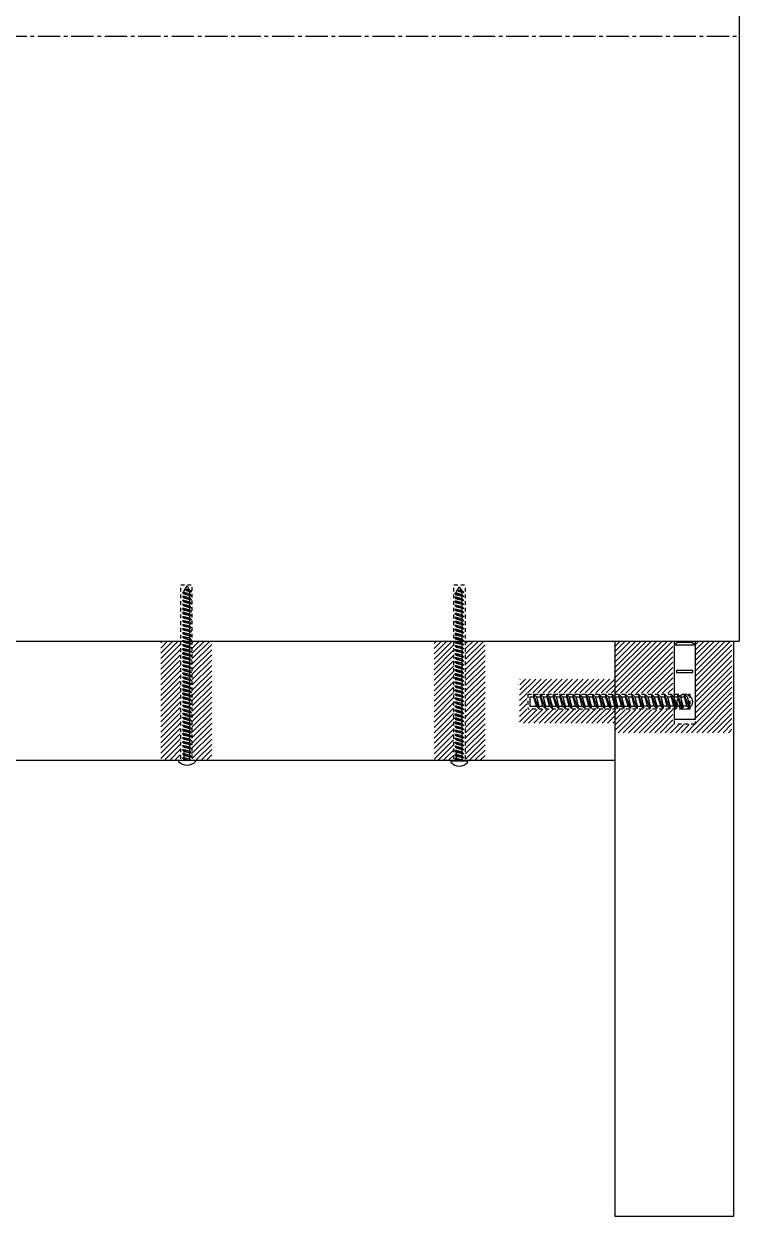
# Model space of a CAD drawing. Header units: centimetres. Extents: x -118 to 1001, y -481 to 203.
# Drawn here: x 697.93 to 721.99, y -163.61 to -123.54 of the extents above; entities that cross this region are included whole.
import ezdxf

# ---------------------------------------------------------------- set-up
doc = ezdxf.new("R2010")
doc.units = ezdxf.units.CM
doc.header["$MEASUREMENT"] = 0
doc.linetypes.add('CENTER2', pattern=[1.125, 0.75, -0.125, 0.125, -0.125])
doc.linetypes.add('HIDDEN2', pattern=[0.1875, 0.125, -0.0625])
for name, color, linetype in [('A-Furn', 8, 'Continuous'), ('linee di prosp', 6, 'Continuous'), ('retini', 245, 'Continuous'), ('viti e cerniere', 3, 'Continuous')]:
    doc.layers.add(name, color=color, linetype=linetype)

msp = doc.modelspace()

# ---------------------------------------------------------------- hatches: boundary and pattern name
at = {"layer": 'retini', "ltscale": 3}
h = msp.add_hatch(dxfattribs=at)
h.set_pattern_fill('ANSI31', color=256)
h.set_pattern_definition([(45, (414.69755, -134.66287), (-0.08838835, 0.08838835), [])])
h.paths.add_polyline_path([(703.184, -144.288), (702.533, -144.288), (702.533, -148.262), (703.184, -148.262)])
h.paths.add_polyline_path([(704.246, -144.288), (703.595, -144.288), (703.595, -148.262), (704.246, -148.262)])
h = msp.add_hatch(dxfattribs=at)
h.set_pattern_fill('ANSI31', color=256)
h.set_pattern_definition([(45, (423.89044, -134.68095), (-0.08838835, 0.08838835), [])])
h.paths.add_polyline_path([(712.376, -144.306), (711.725, -144.306), (711.725, -148.28), (712.376, -148.28)])
h.paths.add_polyline_path([(713.439, -144.306), (712.788, -144.306), (712.788, -148.28), (713.439, -148.28)])
h = msp.add_hatch(dxfattribs=at)
h.set_pattern_fill('ANSI31', color=256)
h.set_pattern_definition([(45, (440.59902, -135.29299), (-0.08838835, 0.08838835), [])])
h.paths.add_polyline_path([(720.501, -144.303), (721.744, -144.303), (721.744, -147.363), (720.501, -147.363), (717.807, -147.363), (717.807, -147.089), (717.807, -146.593), (719.761, -146.593), (719.761, -147.089), (720.501, -147.089)])
h.paths.add_polyline_path([(717.798, -144.289), (719.751, -144.289), (719.751, -146.04), (717.798, -146.04)])
h = msp.add_hatch(dxfattribs=at)
h.set_pattern_fill('ANSI31', color=256)
h.set_pattern_definition([(45, (433.49223, -134.6527), (-0.08838835, 0.08838835), [])])
h.paths.add_polyline_path([(714.605, -145.561), (717.811, -145.561), (717.811, -146.022), (714.846, -146.022), (714.843, -146.58), (717.805, -146.58), (717.805, -147.041), (714.598, -147.041), (714.601, -146.621), (714.605, -146.022), (714.605, -146.012)])

# ---------------------------------------------------------------- linework, layer by layer
at = {"layer": 'A-Furn'}
for p, q in [((721.987, -103.614), (721.987, -144.292)), ((684.901, -144.292), (721.987, -144.292)), ((717.804, -144.292), (717.804, -163.614)), ((717.804, -144.292), (721.804, -144.292)), ((721.804, -163.614), (721.804, -144.292)), ((688.929, -148.292), (717.804, -148.292)), ((717.804, -163.614), (721.804, -163.614))]:
    msp.add_line(p, q, dxfattribs=at)
at = {"layer": 'linee di prosp', "linetype": 'CENTER2'}
msp.add_line((684.901, -123.953), (721.987, -123.953), dxfattribs=at)
at = {"layer": 'linee di prosp', "linetype": 'HIDDEN2'}
for p, q in [((703.211, -148.244), (703.211, -142.395)), ((703.211, -142.395), (703.59, -142.395)), ((703.594, -148.219), (703.594, -142.4)), ((712.396, -148.245), (712.396, -142.391)), ((712.396, -142.391), (712.775, -142.391)), ((712.779, -148.245), (712.779, -142.397)), ((719.81, -147.082), (719.81, -144.292)), ((720.502, -144.292), (720.502, -147.082)), ((714.879, -146.067), (720.323, -146.067)), ((714.879, -146.067), (714.885, -146.578)), ((720.323, -146.067), (720.323, -146.578)), ((720.323, -146.578), (714.885, -146.578)), ((720.502, -147.082), (719.81, -147.082))]:
    msp.add_line(p, q, dxfattribs=at)
at = {"layer": 'viti e cerniere'}
for p, q in [((703.324, -142.65), (703.267, -142.65)), ((703.267, -142.65), (703.566, -142.759)), ((703.324, -142.709), (703.267, -142.65)), ((703.324, -142.59), (703.417, -142.429)), ((703.324, -142.65), (703.324, -142.59)), ((703.51, -142.7), (703.324, -142.65)), ((703.467, -142.553), (703.372, -142.553)), ((703.372, -142.553), (703.566, -142.624)), ((703.416, -142.598), (703.372, -142.553)), ((703.51, -142.624), (703.416, -142.598)), ((703.417, -142.429), (703.492, -142.56)), ((703.492, -142.56), (703.467, -142.553)), ((703.566, -142.624), (703.492, -142.56)), ((703.51, -142.7), (703.51, -142.624)), ((703.566, -142.624), (703.51, -142.624)), ((712.482, -142.617), (712.575, -142.456)), ((712.482, -142.677), (712.482, -142.617)), ((712.626, -142.58), (712.531, -142.58)), ((712.531, -142.58), (712.725, -142.65)), ((712.575, -142.625), (712.531, -142.58)), ((712.575, -142.456), (712.651, -142.586)), ((712.669, -142.65), (712.575, -142.625)), ((712.651, -142.586), (712.626, -142.58)), ((712.725, -142.65), (712.651, -142.586)), ((712.669, -142.727), (712.669, -142.65)), ((712.725, -142.65), (712.669, -142.65)), ((703.324, -142.786), (703.267, -142.786)), ((703.267, -142.786), (703.566, -142.895)), ((703.324, -142.845), (703.267, -142.786)), ((703.324, -142.921), (703.267, -142.921)), ((703.267, -142.921), (703.566, -143.03)), ((703.324, -142.98), (703.267, -142.921)), ((703.324, -143.057), (703.267, -143.057)), ((703.267, -143.057), (703.566, -143.166)), ((703.324, -143.116), (703.267, -143.057)), ((703.51, -142.759), (703.324, -142.709)), ((703.51, -142.836), (703.324, -142.786)), ((703.51, -142.895), (703.324, -142.845)), ((703.51, -142.971), (703.324, -142.921)), ((703.51, -143.03), (703.324, -142.98)), ((703.51, -143.107), (703.324, -143.057)), ((703.566, -142.759), (703.51, -142.7)), ((703.51, -142.836), (703.51, -142.759)), ((703.566, -142.759), (703.51, -142.759)), ((703.566, -142.895), (703.51, -142.836)), ((703.51, -142.971), (703.51, -142.895)), ((703.566, -142.895), (703.51, -142.895)), ((703.566, -143.03), (703.51, -142.971)), ((703.51, -143.107), (703.51, -143.03)), ((703.566, -143.03), (703.51, -143.03)), ((712.482, -142.677), (712.426, -142.677)), ((712.426, -142.677), (712.725, -142.786)), ((712.482, -142.736), (712.426, -142.677)), ((712.482, -142.812), (712.426, -142.812)), ((712.426, -142.812), (712.725, -142.921)), ((712.482, -142.871), (712.426, -142.812)), ((712.482, -142.948), (712.426, -142.948)), ((712.426, -142.948), (712.725, -143.057)), ((712.482, -143.007), (712.426, -142.948)), ((712.669, -142.727), (712.482, -142.677)), ((712.669, -142.786), (712.482, -142.736)), ((712.669, -142.862), (712.482, -142.812)), ((712.669, -142.921), (712.482, -142.871)), ((712.669, -142.998), (712.482, -142.948)), ((712.669, -143.057), (712.482, -143.007)), ((712.725, -142.786), (712.669, -142.727)), ((712.669, -142.862), (712.669, -142.786)), ((712.725, -142.786), (712.669, -142.786)), ((712.725, -142.921), (712.669, -142.862)), ((712.669, -142.998), (712.669, -142.921)), ((712.725, -142.921), (712.669, -142.921)), ((712.725, -143.057), (712.669, -142.998)), ((712.669, -143.133), (712.669, -143.057)), ((712.725, -143.057), (712.669, -143.057)), ((703.324, -143.192), (703.267, -143.192)), ((703.267, -143.192), (703.566, -143.301)), ((703.324, -143.252), (703.267, -143.192)), ((703.324, -143.328), (703.267, -143.328)), ((703.267, -143.328), (703.566, -143.437)), ((703.324, -143.387), (703.267, -143.328)), ((703.324, -143.464), (703.267, -143.464)), ((703.267, -143.464), (703.566, -143.573)), ((703.324, -143.523), (703.267, -143.464)), ((703.51, -143.166), (703.324, -143.116)), ((703.51, -143.242), (703.324, -143.192)), ((703.51, -143.301), (703.324, -143.252)), ((703.51, -143.378), (703.324, -143.328)), ((703.51, -143.437), (703.324, -143.387)), ((703.51, -143.514), (703.324, -143.464)), ((703.566, -143.166), (703.51, -143.107)), ((703.51, -143.242), (703.51, -143.166)), ((703.566, -143.166), (703.51, -143.166)), ((703.566, -143.301), (703.51, -143.242)), ((703.51, -143.378), (703.51, -143.301)), ((703.566, -143.301), (703.51, -143.301)), ((703.566, -143.437), (703.51, -143.378)), ((703.51, -143.514), (703.51, -143.437)), ((703.566, -143.437), (703.51, -143.437)), ((712.482, -143.084), (712.426, -143.084)), ((712.426, -143.084), (712.725, -143.193)), ((712.482, -143.143), (712.426, -143.084)), ((712.482, -143.219), (712.426, -143.219)), ((712.426, -143.219), (712.725, -143.328)), ((712.482, -143.278), (712.426, -143.219)), ((712.482, -143.355), (712.426, -143.355)), ((712.426, -143.355), (712.725, -143.464)), ((712.482, -143.414), (712.426, -143.355)), ((712.669, -143.133), (712.482, -143.084)), ((712.669, -143.193), (712.482, -143.143)), ((712.669, -143.269), (712.482, -143.219)), ((712.669, -143.328), (712.482, -143.278)), ((712.669, -143.405), (712.482, -143.355)), ((712.669, -143.464), (712.482, -143.414)), ((712.725, -143.193), (712.669, -143.133)), ((712.669, -143.269), (712.669, -143.193)), ((712.725, -143.193), (712.669, -143.193)), ((712.725, -143.328), (712.669, -143.269)), ((712.669, -143.405), (712.669, -143.328)), ((712.725, -143.328), (712.669, -143.328)), ((712.725, -143.464), (712.669, -143.405)), ((712.669, -143.54), (712.669, -143.464)), ((712.725, -143.464), (712.669, -143.464)), ((703.324, -143.599), (703.267, -143.599)), ((703.267, -143.599), (703.566, -143.708)), ((703.324, -143.658), (703.267, -143.599)), ((703.324, -143.735), (703.267, -143.735)), ((703.267, -143.735), (703.566, -143.844)), ((703.324, -143.794), (703.267, -143.735)), ((703.324, -143.87), (703.267, -143.87)), ((703.267, -143.87), (703.566, -143.979)), ((703.324, -143.929), (703.267, -143.87)), ((703.51, -143.573), (703.324, -143.523)), ((703.51, -143.649), (703.324, -143.599)), ((703.51, -143.708), (703.324, -143.658)), ((703.51, -143.785), (703.324, -143.735)), ((703.51, -143.844), (703.324, -143.794)), ((703.51, -143.92), (703.324, -143.87)), ((703.566, -143.573), (703.51, -143.514)), ((703.51, -143.649), (703.51, -143.573)), ((703.566, -143.573), (703.51, -143.573)), ((703.566, -143.708), (703.51, -143.649)), ((703.51, -143.785), (703.51, -143.708)), ((703.566, -143.708), (703.51, -143.708)), ((703.566, -143.844), (703.51, -143.785)), ((703.51, -143.92), (703.51, -143.844)), ((703.566, -143.844), (703.51, -143.844)), ((712.482, -143.49), (712.426, -143.49)), ((712.426, -143.49), (712.725, -143.599)), ((712.482, -143.549), (712.426, -143.49)), ((712.482, -143.626), (712.426, -143.626)), ((712.426, -143.626), (712.725, -143.735)), ((712.482, -143.685), (712.426, -143.626)), ((712.482, -143.761), (712.426, -143.761)), ((712.426, -143.761), (712.725, -143.87)), ((712.482, -143.821), (712.426, -143.761)), ((712.669, -143.54), (712.482, -143.49)), ((712.669, -143.599), (712.482, -143.549)), ((712.669, -143.676), (712.482, -143.626)), ((712.669, -143.735), (712.482, -143.685)), ((712.669, -143.811), (712.482, -143.761)), ((712.669, -143.87), (712.482, -143.821)), ((712.725, -143.599), (712.669, -143.54)), ((712.669, -143.676), (712.669, -143.599)), ((712.725, -143.599), (712.669, -143.599)), ((712.725, -143.735), (712.669, -143.676)), ((712.669, -143.811), (712.669, -143.735)), ((712.725, -143.735), (712.669, -143.735)), ((712.725, -143.87), (712.669, -143.811)), ((712.669, -143.947), (712.669, -143.87)), ((712.725, -143.87), (712.669, -143.87)), ((703.324, -144.006), (703.267, -144.006)), ((703.267, -144.006), (703.566, -144.115)), ((703.324, -144.065), (703.267, -144.006)), ((703.324, -144.142), (703.267, -144.142)), ((703.267, -144.142), (703.566, -144.251)), ((703.324, -144.201), (703.267, -144.142)), ((703.324, -144.277), (703.267, -144.277)), ((703.267, -144.277), (703.566, -144.386)), ((703.324, -144.336), (703.267, -144.277)), ((703.51, -143.979), (703.324, -143.929)), ((703.51, -144.056), (703.324, -144.006)), ((703.51, -144.115), (703.324, -144.065)), ((703.51, -144.191), (703.324, -144.142)), ((703.51, -144.251), (703.324, -144.201)), ((703.51, -144.327), (703.324, -144.277)), ((703.566, -143.979), (703.51, -143.92)), ((703.51, -144.056), (703.51, -143.979)), ((703.566, -143.979), (703.51, -143.979)), ((703.566, -144.115), (703.51, -144.056)), ((703.51, -144.191), (703.51, -144.115)), ((703.566, -144.115), (703.51, -144.115)), ((703.566, -144.251), (703.51, -144.191)), ((703.51, -144.327), (703.51, -144.251)), ((703.566, -144.251), (703.51, -144.251)), ((712.482, -143.897), (712.426, -143.897)), ((712.426, -143.897), (712.725, -144.006)), ((712.482, -143.956), (712.426, -143.897)), ((712.482, -144.033), (712.426, -144.033)), ((712.426, -144.033), (712.725, -144.142)), ((712.482, -144.092), (712.426, -144.033)), ((712.482, -144.168), (712.426, -144.168)), ((712.426, -144.168), (712.725, -144.277)), ((712.482, -144.227), (712.426, -144.168)), ((712.669, -143.947), (712.482, -143.897)), ((712.669, -144.006), (712.482, -143.956)), ((712.669, -144.083), (712.482, -144.033)), ((712.669, -144.142), (712.482, -144.092)), ((712.669, -144.218), (712.482, -144.168)), ((712.669, -144.277), (712.482, -144.227)), ((712.725, -144.006), (712.669, -143.947)), ((712.669, -144.083), (712.669, -144.006)), ((712.725, -144.006), (712.669, -144.006)), ((712.725, -144.142), (712.669, -144.083)), ((712.669, -144.218), (712.669, -144.142)), ((712.725, -144.142), (712.669, -144.142)), ((712.725, -144.277), (712.669, -144.218)), ((712.669, -144.354), (712.669, -144.277)), ((712.725, -144.277), (712.669, -144.277)), ((703.324, -144.413), (703.267, -144.413)), ((703.267, -144.413), (703.566, -144.522)), ((703.324, -144.472), (703.267, -144.413)), ((703.324, -144.548), (703.267, -144.548)), ((703.267, -144.548), (703.566, -144.657)), ((703.324, -144.607), (703.267, -144.548)), ((703.51, -144.386), (703.324, -144.336)), ((703.51, -144.463), (703.324, -144.413)), ((703.51, -144.522), (703.324, -144.472)), ((703.51, -144.598), (703.324, -144.548)), ((703.51, -144.657), (703.324, -144.607)), ((703.566, -144.386), (703.51, -144.327)), ((703.51, -144.463), (703.51, -144.386)), ((703.566, -144.386), (703.51, -144.386)), ((703.566, -144.522), (703.51, -144.463)), ((703.51, -144.598), (703.51, -144.522)), ((703.566, -144.522), (703.51, -144.522)), ((703.566, -144.657), (703.51, -144.598)), ((703.51, -144.734), (703.51, -144.657)), ((703.566, -144.657), (703.51, -144.657)), ((712.482, -144.304), (712.426, -144.304)), ((712.426, -144.304), (712.725, -144.413)), ((712.482, -144.363), (712.426, -144.304)), ((712.482, -144.439), (712.426, -144.439)), ((712.426, -144.439), (712.725, -144.548)), ((712.482, -144.498), (712.426, -144.439)), ((712.482, -144.575), (712.426, -144.575)), ((712.426, -144.575), (712.725, -144.684)), ((712.482, -144.634), (712.426, -144.575)), ((712.669, -144.354), (712.482, -144.304)), ((712.669, -144.413), (712.482, -144.363)), ((712.669, -144.489), (712.482, -144.439)), ((712.669, -144.548), (712.482, -144.498)), ((712.669, -144.625), (712.482, -144.575)), ((712.669, -144.684), (712.482, -144.634)), ((712.725, -144.413), (712.669, -144.354)), ((712.669, -144.489), (712.669, -144.413)), ((712.725, -144.413), (712.669, -144.413)), ((712.725, -144.548), (712.669, -144.489)), ((712.669, -144.625), (712.669, -144.548)), ((712.725, -144.548), (712.669, -144.548)), ((712.725, -144.684), (712.669, -144.625)), ((719.915, -144.334), (719.81, -144.416)), ((720.392, -144.334), (719.915, -144.334)), ((720.502, -144.416), (720.392, -144.334)), ((703.324, -144.684), (703.267, -144.684)), ((703.267, -144.684), (703.566, -144.793)), ((703.324, -144.743), (703.267, -144.684)), ((703.324, -144.819), (703.267, -144.819)), ((703.267, -144.819), (703.566, -144.928)), ((703.324, -144.879), (703.267, -144.819)), ((703.324, -144.955), (703.267, -144.955)), ((703.267, -144.955), (703.566, -145.064)), ((703.324, -145.014), (703.267, -144.955)), ((703.51, -144.734), (703.324, -144.684)), ((703.51, -144.793), (703.324, -144.743)), ((703.51, -144.869), (703.324, -144.819)), ((703.51, -144.928), (703.324, -144.879)), ((703.51, -145.005), (703.324, -144.955)), ((703.51, -145.064), (703.324, -145.014)), ((703.566, -144.793), (703.51, -144.734)), ((703.51, -144.869), (703.51, -144.793)), ((703.566, -144.793), (703.51, -144.793)), ((703.566, -144.928), (703.51, -144.869)), ((703.51, -145.005), (703.51, -144.928)), ((703.566, -144.928), (703.51, -144.928)), ((703.566, -145.064), (703.51, -145.005)), ((703.51, -145.141), (703.51, -145.064)), ((703.566, -145.064), (703.51, -145.064)), ((712.482, -144.711), (712.426, -144.711)), ((712.426, -144.711), (712.725, -144.82)), ((712.482, -144.77), (712.426, -144.711)), ((712.482, -144.846), (712.426, -144.846)), ((712.426, -144.846), (712.725, -144.955)), ((712.482, -144.905), (712.426, -144.846)), ((712.482, -144.982), (712.426, -144.982)), ((712.426, -144.982), (712.725, -145.091)), ((712.482, -145.041), (712.426, -144.982)), ((712.669, -144.76), (712.482, -144.711)), ((712.669, -144.82), (712.482, -144.77)), ((712.669, -144.896), (712.482, -144.846)), ((712.669, -144.955), (712.482, -144.905)), ((712.669, -145.032), (712.482, -144.982)), ((712.669, -145.091), (712.482, -145.041)), ((712.669, -144.76), (712.669, -144.684)), ((712.725, -144.684), (712.669, -144.684)), ((712.725, -144.82), (712.669, -144.76)), ((712.669, -144.896), (712.669, -144.82)), ((712.725, -144.82), (712.669, -144.82)), ((712.725, -144.955), (712.669, -144.896)), ((712.669, -145.032), (712.669, -144.955)), ((712.725, -144.955), (712.669, -144.955)), ((712.725, -145.091), (712.669, -145.032)), ((703.324, -145.091), (703.267, -145.091)), ((703.267, -145.091), (703.566, -145.2)), ((703.324, -145.15), (703.267, -145.091)), ((703.324, -145.226), (703.267, -145.226)), ((703.267, -145.226), (703.566, -145.335)), ((703.324, -145.285), (703.267, -145.226)), ((703.324, -145.362), (703.267, -145.362)), ((703.267, -145.362), (703.566, -145.471)), ((703.324, -145.421), (703.267, -145.362)), ((703.51, -145.141), (703.324, -145.091)), ((703.51, -145.2), (703.324, -145.15)), ((703.51, -145.276), (703.324, -145.226)), ((703.51, -145.335), (703.324, -145.285)), ((703.51, -145.412), (703.324, -145.362)), ((703.51, -145.471), (703.324, -145.421)), ((703.566, -145.2), (703.51, -145.141)), ((703.51, -145.276), (703.51, -145.2)), ((703.566, -145.2), (703.51, -145.2)), ((703.566, -145.335), (703.51, -145.276)), ((703.51, -145.412), (703.51, -145.335)), ((703.566, -145.335), (703.51, -145.335)), ((703.566, -145.471), (703.51, -145.412)), ((703.51, -145.547), (703.51, -145.471)), ((703.566, -145.471), (703.51, -145.471)), ((712.482, -145.117), (712.426, -145.117)), ((712.426, -145.117), (712.725, -145.226)), ((712.482, -145.176), (712.426, -145.117)), ((712.482, -145.253), (712.426, -145.253)), ((712.426, -145.253), (712.725, -145.362)), ((712.482, -145.312), (712.426, -145.253)), ((712.482, -145.388), (712.426, -145.388)), ((712.426, -145.388), (712.725, -145.497)), ((712.482, -145.448), (712.426, -145.388)), ((712.669, -145.167), (712.482, -145.117)), ((712.669, -145.226), (712.482, -145.176)), ((712.669, -145.303), (712.482, -145.253)), ((712.669, -145.362), (712.482, -145.312)), ((712.669, -145.438), (712.482, -145.388)), ((712.669, -145.497), (712.482, -145.448)), ((712.669, -145.167), (712.669, -145.091)), ((712.725, -145.091), (712.669, -145.091)), ((712.725, -145.226), (712.669, -145.167)), ((712.669, -145.303), (712.669, -145.226)), ((712.725, -145.226), (712.669, -145.226)), ((712.725, -145.362), (712.669, -145.303)), ((712.669, -145.438), (712.669, -145.362)), ((712.725, -145.362), (712.669, -145.362)), ((712.725, -145.497), (712.669, -145.438)), ((703.324, -145.497), (703.267, -145.497)), ((703.267, -145.497), (703.566, -145.606)), ((703.324, -145.556), (703.267, -145.497)), ((703.324, -145.633), (703.267, -145.633)), ((703.267, -145.633), (703.566, -145.742)), ((703.324, -145.692), (703.267, -145.633)), ((703.324, -145.769), (703.267, -145.769)), ((703.267, -145.769), (703.566, -145.877)), ((703.324, -145.828), (703.267, -145.769)), ((703.51, -145.547), (703.324, -145.497)), ((703.51, -145.606), (703.324, -145.556)), ((703.51, -145.683), (703.324, -145.633)), ((703.51, -145.742), (703.324, -145.692)), ((703.51, -145.818), (703.324, -145.769)), ((703.51, -145.877), (703.324, -145.828)), ((703.566, -145.606), (703.51, -145.547)), ((703.51, -145.683), (703.51, -145.606)), ((703.566, -145.606), (703.51, -145.606)), ((703.566, -145.742), (703.51, -145.683)), ((703.51, -145.818), (703.51, -145.742)), ((703.566, -145.742), (703.51, -145.742)), ((703.566, -145.877), (703.51, -145.818)), ((703.51, -145.954), (703.51, -145.877)), ((703.566, -145.877), (703.51, -145.877)), ((712.482, -145.524), (712.426, -145.524)), ((712.426, -145.524), (712.725, -145.633)), ((712.482, -145.583), (712.426, -145.524)), ((712.482, -145.66), (712.426, -145.66)), ((712.426, -145.66), (712.725, -145.769)), ((712.482, -145.719), (712.426, -145.66)), ((712.482, -145.795), (712.426, -145.795)), ((712.426, -145.795), (712.725, -145.904)), ((712.482, -145.854), (712.426, -145.795)), ((712.669, -145.574), (712.482, -145.524)), ((712.669, -145.633), (712.482, -145.583)), ((712.669, -145.71), (712.482, -145.66)), ((712.669, -145.769), (712.482, -145.719)), ((712.669, -145.845), (712.482, -145.795)), ((712.669, -145.904), (712.482, -145.854)), ((712.669, -145.574), (712.669, -145.497)), ((712.725, -145.497), (712.669, -145.497)), ((712.725, -145.633), (712.669, -145.574)), ((712.669, -145.71), (712.669, -145.633)), ((712.725, -145.633), (712.669, -145.633)), ((712.725, -145.769), (712.669, -145.71)), ((712.669, -145.845), (712.669, -145.769)), ((712.725, -145.769), (712.669, -145.769)), ((712.725, -145.904), (712.669, -145.845)), ((703.324, -145.904), (703.267, -145.904)), ((703.267, -145.904), (703.566, -146.013)), ((703.324, -145.963), (703.267, -145.904)), ((703.324, -146.04), (703.267, -146.04)), ((703.267, -146.04), (703.566, -146.149)), ((703.324, -146.099), (703.267, -146.04)), ((703.324, -146.175), (703.267, -146.175)), ((703.267, -146.175), (703.566, -146.284)), ((703.324, -146.234), (703.267, -146.175)), ((703.51, -145.954), (703.324, -145.904)), ((703.51, -146.013), (703.324, -145.963)), ((703.51, -146.09), (703.324, -146.04)), ((703.51, -146.149), (703.324, -146.099)), ((703.51, -146.225), (703.324, -146.175)), ((703.51, -146.284), (703.324, -146.234)), ((703.566, -146.013), (703.51, -145.954)), ((703.51, -146.09), (703.51, -146.013)), ((703.566, -146.013), (703.51, -146.013)), ((703.566, -146.149), (703.51, -146.09)), ((703.51, -146.225), (703.51, -146.149)), ((703.566, -146.149), (703.51, -146.149)), ((703.566, -146.284), (703.51, -146.225)), ((712.482, -145.931), (712.426, -145.931)), ((712.426, -145.931), (712.725, -146.04)), ((712.482, -145.99), (712.426, -145.931)), ((712.482, -146.066), (712.426, -146.066)), ((712.426, -146.066), (712.725, -146.175)), ((712.482, -146.125), (712.426, -146.066)), ((712.482, -146.202), (712.426, -146.202)), ((712.426, -146.202), (712.725, -146.311)), ((712.482, -146.261), (712.426, -146.202)), ((712.669, -145.981), (712.482, -145.931)), ((712.669, -146.04), (712.482, -145.99)), ((712.669, -146.116), (712.482, -146.066)), ((712.669, -146.175), (712.482, -146.125)), ((712.669, -146.252), (712.482, -146.202)), ((712.669, -146.311), (712.482, -146.261)), ((712.669, -145.981), (712.669, -145.904)), ((712.725, -145.904), (712.669, -145.904)), ((712.725, -146.04), (712.669, -145.981)), ((712.669, -146.116), (712.669, -146.04)), ((712.725, -146.04), (712.669, -146.04)), ((712.725, -146.175), (712.669, -146.116)), ((712.669, -146.252), (712.669, -146.175)), ((712.725, -146.175), (712.669, -146.175)), ((712.725, -146.311), (712.669, -146.252)), ((714.95, -146.161), (715.074, -146.161)), ((714.95, -146.161), (714.95, -146.475)), ((715.17, -146.161), (715.294, -146.161)), ((715.39, -146.161), (715.515, -146.161)), ((715.611, -146.161), (715.735, -146.161)), ((715.831, -146.161), (715.955, -146.161)), ((716.051, -146.161), (716.175, -146.161)), ((716.271, -146.161), (716.395, -146.161)), ((716.491, -146.161), (716.615, -146.161)), ((716.711, -146.161), (716.836, -146.161)), ((716.932, -146.161), (717.056, -146.161)), ((717.152, -146.161), (717.276, -146.161)), ((717.372, -146.161), (717.496, -146.161)), ((717.592, -146.161), (717.716, -146.161)), ((717.812, -146.161), (717.936, -146.161)), ((718.032, -146.161), (718.157, -146.161)), ((718.252, -146.161), (718.377, -146.161)), ((718.473, -146.161), (718.597, -146.161)), ((718.693, -146.161), (718.817, -146.161)), ((718.913, -146.161), (719.037, -146.161)), ((719.133, -146.161), (719.257, -146.161)), ((719.353, -146.161), (719.477, -146.161)), ((719.573, -146.161), (719.698, -146.161)), ((719.794, -146.161), (719.918, -146.161)), ((720.014, -146.161), (720.138, -146.161)), ((703.324, -146.311), (703.267, -146.311)), ((703.267, -146.311), (703.566, -146.42)), ((703.324, -146.37), (703.267, -146.311)), ((703.324, -146.446), (703.267, -146.446)), ((703.267, -146.446), (703.566, -146.555)), ((703.324, -146.505), (703.267, -146.446)), ((703.324, -146.582), (703.267, -146.582)), ((703.267, -146.582), (703.566, -146.691)), ((703.324, -146.641), (703.267, -146.582)), ((703.51, -146.361), (703.324, -146.311)), ((703.51, -146.42), (703.324, -146.37)), ((703.51, -146.496), (703.324, -146.446)), ((703.51, -146.555), (703.324, -146.505)), ((703.51, -146.632), (703.324, -146.582)), ((703.51, -146.691), (703.324, -146.641)), ((703.51, -146.361), (703.51, -146.284)), ((703.566, -146.284), (703.51, -146.284)), ((703.566, -146.42), (703.51, -146.361)), ((703.51, -146.496), (703.51, -146.42)), ((703.566, -146.42), (703.51, -146.42)), ((703.566, -146.555), (703.51, -146.496)), ((703.51, -146.632), (703.51, -146.555)), ((703.566, -146.555), (703.51, -146.555)), ((703.566, -146.691), (703.51, -146.632)), ((712.482, -146.338), (712.426, -146.338)), ((712.426, -146.338), (712.725, -146.447)), ((712.482, -146.397), (712.426, -146.338)), ((712.482, -146.473), (712.426, -146.473)), ((712.426, -146.473), (712.725, -146.582)), ((712.482, -146.532), (712.426, -146.473)), ((712.482, -146.609), (712.426, -146.609)), ((712.426, -146.609), (712.725, -146.718)), ((712.482, -146.668), (712.426, -146.609)), ((712.669, -146.387), (712.482, -146.338)), ((712.669, -146.447), (712.482, -146.397)), ((712.669, -146.523), (712.482, -146.473)), ((712.669, -146.582), (712.482, -146.532)), ((712.669, -146.659), (712.482, -146.609)), ((712.669, -146.718), (712.482, -146.668)), ((712.669, -146.387), (712.669, -146.311)), ((712.725, -146.311), (712.669, -146.311)), ((712.725, -146.447), (712.669, -146.387)), ((712.669, -146.523), (712.669, -146.447)), ((712.725, -146.447), (712.669, -146.447)), ((712.725, -146.582), (712.669, -146.523)), ((712.669, -146.659), (712.669, -146.582)), ((712.725, -146.582), (712.669, -146.582)), ((712.725, -146.718), (712.669, -146.659)), ((714.95, -146.475), (715.167, -146.474)), ((715.251, -146.474), (715.387, -146.474)), ((715.471, -146.474), (715.606, -146.473)), ((715.692, -146.473), (715.826, -146.473)), ((715.912, -146.473), (716.046, -146.472)), ((716.132, -146.472), (716.265, -146.472)), ((716.352, -146.472), (716.485, -146.471)), ((716.572, -146.471), (716.705, -146.471)), ((716.792, -146.471), (716.924, -146.47)), ((717.013, -146.47), (717.144, -146.47)), ((717.233, -146.47), (717.364, -146.469)), ((717.453, -146.469), (717.583, -146.469)), ((717.673, -146.469), (717.803, -146.469)), ((717.893, -146.468), (718.022, -146.468)), ((718.113, -146.468), (718.242, -146.468)), ((718.333, -146.467), (718.462, -146.467)), ((718.554, -146.467), (718.681, -146.467)), ((718.774, -146.466), (718.901, -146.466)), ((718.994, -146.466), (719.121, -146.466)), ((719.214, -146.465), (719.34, -146.465)), ((719.434, -146.465), (719.56, -146.465)), ((719.654, -146.464), (719.78, -146.464)), ((719.875, -146.464), (719.999, -146.464)), ((720.095, -146.463), (720.219, -146.463)), ((703.324, -146.718), (703.267, -146.718)), ((703.267, -146.718), (703.566, -146.827)), ((703.324, -146.777), (703.267, -146.718)), ((703.324, -146.853), (703.267, -146.853)), ((703.267, -146.853), (703.566, -146.962)), ((703.324, -146.912), (703.267, -146.853)), ((703.324, -146.989), (703.267, -146.989)), ((703.267, -146.989), (703.566, -147.098)), ((703.324, -147.048), (703.267, -146.989)), ((703.51, -146.767), (703.324, -146.718)), ((703.51, -146.827), (703.324, -146.777)), ((703.51, -146.903), (703.324, -146.853)), ((703.51, -146.962), (703.324, -146.912)), ((703.51, -147.039), (703.324, -146.989)), ((703.51, -147.098), (703.324, -147.048)), ((703.51, -146.767), (703.51, -146.691)), ((703.566, -146.691), (703.51, -146.691)), ((703.566, -146.827), (703.51, -146.767)), ((703.51, -146.903), (703.51, -146.827)), ((703.566, -146.827), (703.51, -146.827)), ((703.566, -146.962), (703.51, -146.903)), ((703.51, -147.039), (703.51, -146.962)), ((703.566, -146.962), (703.51, -146.962)), ((703.566, -147.098), (703.51, -147.039)), ((712.482, -146.744), (712.426, -146.744)), ((712.426, -146.744), (712.725, -146.853)), ((712.482, -146.803), (712.426, -146.744)), ((712.482, -146.88), (712.426, -146.88)), ((712.426, -146.88), (712.725, -146.989)), ((712.482, -146.939), (712.426, -146.88)), ((712.482, -147.015), (712.426, -147.015)), ((712.426, -147.015), (712.725, -147.124)), ((712.482, -147.075), (712.426, -147.015)), ((712.669, -146.794), (712.482, -146.744)), ((712.669, -146.853), (712.482, -146.803)), ((712.669, -146.93), (712.482, -146.88)), ((712.669, -146.989), (712.482, -146.939)), ((712.669, -147.065), (712.482, -147.015)), ((712.669, -147.124), (712.482, -147.075)), ((712.669, -146.794), (712.669, -146.718)), ((712.725, -146.718), (712.669, -146.718)), ((712.725, -146.853), (712.669, -146.794)), ((712.669, -146.93), (712.669, -146.853)), ((712.725, -146.853), (712.669, -146.853)), ((712.725, -146.989), (712.669, -146.93)), ((712.669, -147.065), (712.669, -146.989)), ((712.725, -146.989), (712.669, -146.989)), ((712.725, -147.124), (712.669, -147.065)), ((703.324, -147.124), (703.267, -147.124)), ((703.267, -147.124), (703.566, -147.233)), ((703.324, -147.183), (703.267, -147.124)), ((703.324, -147.26), (703.267, -147.26)), ((703.267, -147.26), (703.566, -147.369)), ((703.324, -147.319), (703.267, -147.26)), ((703.324, -147.395), (703.267, -147.395)), ((703.267, -147.395), (703.566, -147.504)), ((703.324, -147.455), (703.267, -147.395)), ((703.51, -147.174), (703.324, -147.124)), ((703.51, -147.233), (703.324, -147.183)), ((703.51, -147.31), (703.324, -147.26)), ((703.51, -147.369), (703.324, -147.319)), ((703.51, -147.445), (703.324, -147.395)), ((703.51, -147.504), (703.324, -147.455)), ((703.51, -147.174), (703.51, -147.098)), ((703.566, -147.098), (703.51, -147.098)), ((703.566, -147.233), (703.51, -147.174)), ((703.51, -147.31), (703.51, -147.233)), ((703.566, -147.233), (703.51, -147.233)), ((703.566, -147.369), (703.51, -147.31)), ((703.51, -147.445), (703.51, -147.369)), ((703.566, -147.369), (703.51, -147.369)), ((703.566, -147.504), (703.51, -147.445)), ((712.482, -147.151), (712.426, -147.151)), ((712.426, -147.151), (712.725, -147.26)), ((712.482, -147.21), (712.426, -147.151)), ((712.482, -147.287), (712.426, -147.287)), ((712.426, -147.287), (712.725, -147.396)), ((712.482, -147.346), (712.426, -147.287)), ((712.482, -147.422), (712.426, -147.422)), ((712.426, -147.422), (712.725, -147.531)), ((712.482, -147.481), (712.426, -147.422)), ((712.669, -147.201), (712.482, -147.151)), ((712.669, -147.26), (712.482, -147.21)), ((712.669, -147.337), (712.482, -147.287)), ((712.669, -147.396), (712.482, -147.346)), ((712.669, -147.472), (712.482, -147.422)), ((712.669, -147.531), (712.482, -147.481)), ((712.669, -147.201), (712.669, -147.124)), ((712.725, -147.124), (712.669, -147.124)), ((712.725, -147.26), (712.669, -147.201)), ((712.669, -147.337), (712.669, -147.26)), ((712.725, -147.26), (712.669, -147.26)), ((712.725, -147.396), (712.669, -147.337)), ((712.669, -147.472), (712.669, -147.396)), ((712.725, -147.396), (712.669, -147.396)), ((712.725, -147.531), (712.669, -147.472)), ((703.324, -147.531), (703.267, -147.531)), ((703.267, -147.531), (703.566, -147.64)), ((703.324, -147.59), (703.267, -147.531)), ((703.324, -147.667), (703.267, -147.667)), ((703.267, -147.667), (703.566, -147.776)), ((703.324, -147.726), (703.267, -147.667)), ((703.324, -147.802), (703.267, -147.802)), ((703.267, -147.802), (703.566, -147.911)), ((703.324, -147.861), (703.267, -147.802)), ((703.51, -147.581), (703.324, -147.531)), ((703.51, -147.64), (703.324, -147.59)), ((703.51, -147.717), (703.324, -147.667)), ((703.51, -147.776), (703.324, -147.726)), ((703.51, -147.852), (703.324, -147.802)), ((703.51, -147.911), (703.324, -147.861)), ((703.51, -147.581), (703.51, -147.504)), ((703.566, -147.504), (703.51, -147.504)), ((703.566, -147.64), (703.51, -147.581)), ((703.51, -147.717), (703.51, -147.64)), ((703.566, -147.64), (703.51, -147.64)), ((703.566, -147.776), (703.51, -147.717)), ((703.51, -147.852), (703.51, -147.776)), ((703.566, -147.776), (703.51, -147.776)), ((703.566, -147.911), (703.51, -147.852)), ((712.482, -147.558), (712.426, -147.558)), ((712.426, -147.558), (712.725, -147.667)), ((712.482, -147.617), (712.426, -147.558)), ((712.482, -147.693), (712.426, -147.693)), ((712.426, -147.693), (712.725, -147.802)), ((712.482, -147.752), (712.426, -147.693)), ((712.482, -147.829), (712.426, -147.829)), ((712.426, -147.829), (712.725, -147.938)), ((712.482, -147.888), (712.426, -147.829)), ((712.669, -147.608), (712.482, -147.558)), ((712.669, -147.667), (712.482, -147.617)), ((712.669, -147.743), (712.482, -147.693)), ((712.669, -147.802), (712.482, -147.752)), ((712.669, -147.879), (712.482, -147.829)), ((712.669, -147.608), (712.669, -147.531)), ((712.725, -147.531), (712.669, -147.531)), ((712.725, -147.667), (712.669, -147.608)), ((712.669, -147.743), (712.669, -147.667)), ((712.725, -147.667), (712.669, -147.667)), ((712.725, -147.802), (712.669, -147.743)), ((712.669, -147.879), (712.669, -147.802)), ((712.725, -147.802), (712.669, -147.802)), ((712.725, -147.938), (712.669, -147.879)), ((703.324, -147.938), (703.267, -147.938)), ((703.267, -147.938), (703.566, -148.047)), ((703.324, -147.997), (703.267, -147.938)), ((703.324, -148.073), (703.267, -148.073)), ((703.267, -148.073), (703.566, -148.182)), ((703.324, -148.132), (703.267, -148.073)), ((703.324, -148.268), (703.267, -148.209)), ((703.324, -148.209), (703.267, -148.209)), ((703.267, -148.209), (703.498, -148.293)), ((703.51, -147.988), (703.324, -147.938)), ((703.324, -148.073), (703.324, -147.997)), ((703.51, -148.047), (703.324, -147.997)), ((703.51, -148.123), (703.324, -148.073)), ((703.324, -148.209), (703.324, -148.132)), ((703.51, -148.182), (703.324, -148.132)), ((703.51, -148.259), (703.324, -148.209)), ((703.324, -148.293), (703.324, -148.268)), ((703.417, -148.293), (703.324, -148.268)), ((703.51, -147.988), (703.51, -147.911)), ((703.566, -147.911), (703.51, -147.911)), ((703.566, -148.047), (703.51, -147.988)), ((703.51, -148.123), (703.51, -148.047)), ((703.566, -148.047), (703.51, -148.047)), ((703.566, -148.182), (703.51, -148.123)), ((703.51, -148.259), (703.51, -148.182)), ((703.566, -148.182), (703.51, -148.182)), ((703.543, -148.293), (703.51, -148.259)), ((712.482, -147.965), (712.426, -147.965)), ((712.426, -147.965), (712.725, -148.073)), ((712.482, -148.024), (712.426, -147.965)), ((712.482, -148.1), (712.426, -148.1)), ((712.426, -148.1), (712.725, -148.209)), ((712.482, -148.159), (712.426, -148.1)), ((712.482, -148.295), (712.426, -148.236)), ((712.482, -148.236), (712.426, -148.236)), ((712.426, -148.236), (712.657, -148.32)), ((712.669, -147.938), (712.482, -147.888)), ((712.669, -148.014), (712.482, -147.965)), ((712.482, -148.1), (712.482, -148.024)), ((712.669, -148.073), (712.482, -148.024)), ((712.669, -148.15), (712.482, -148.1)), ((712.482, -148.236), (712.482, -148.159)), ((712.669, -148.209), (712.482, -148.159)), ((712.669, -148.286), (712.482, -148.236)), ((712.669, -148.014), (712.669, -147.938)), ((712.725, -147.938), (712.669, -147.938)), ((712.725, -148.073), (712.669, -148.014)), ((712.669, -148.15), (712.669, -148.073)), ((712.725, -148.073), (712.669, -148.073)), ((712.725, -148.209), (712.669, -148.15)), ((712.669, -148.286), (712.669, -148.209)), ((712.725, -148.209), (712.669, -148.209)), ((712.701, -148.32), (712.669, -148.286)), ((703.134, -148.293), (703.134, -148.33)), ((703.7, -148.293), (703.134, -148.293)), ((703.7, -148.33), (703.7, -148.293)), ((712.293, -148.32), (712.293, -148.357)), ((712.858, -148.32), (712.293, -148.32)), ((712.482, -148.32), (712.482, -148.295)), ((712.575, -148.32), (712.482, -148.295)), ((712.858, -148.357), (712.858, -148.32))]:
    msp.add_line(p, q, dxfattribs=at)
for points in [[(719.81, -144.416), (720.502, -144.416), (720.502, -146.92), (719.81, -146.92)], [(720.425, -145.274), (719.881, -145.274), (719.881, -145.341), (720.425, -145.341)]]:
    msp.add_lwpolyline(points, close=True, dxfattribs=at)
for points in [[(715.074, -146.069), (715.17, -146.161), (715.251, -146.463), (715.251, -146.555), (715.074, -146.069), (715.074, -146.161), (715.155, -146.463), (715.251, -146.555)], [(715.294, -146.069), (715.39, -146.161), (715.471, -146.463), (715.471, -146.555), (715.294, -146.069), (715.294, -146.161), (715.376, -146.463), (715.471, -146.555)], [(715.515, -146.069), (715.611, -146.161), (715.692, -146.463), (715.692, -146.555), (715.515, -146.069), (715.515, -146.161), (715.596, -146.463), (715.692, -146.555)], [(715.735, -146.069), (715.831, -146.161), (715.912, -146.463), (715.912, -146.555), (715.735, -146.069), (715.735, -146.161), (715.816, -146.463), (715.912, -146.555)], [(715.955, -146.069), (716.051, -146.161), (716.132, -146.463), (716.132, -146.555), (715.955, -146.069), (715.955, -146.161), (716.036, -146.463), (716.132, -146.555)], [(716.175, -146.069), (716.271, -146.161), (716.352, -146.463), (716.352, -146.555), (716.175, -146.069), (716.175, -146.161), (716.256, -146.463), (716.352, -146.555)], [(716.395, -146.069), (716.491, -146.161), (716.572, -146.463), (716.572, -146.555), (716.395, -146.069), (716.395, -146.161), (716.476, -146.463), (716.572, -146.555)], [(716.615, -146.069), (716.711, -146.161), (716.792, -146.463), (716.792, -146.555), (716.615, -146.069), (716.615, -146.161), (716.696, -146.463), (716.792, -146.555)], [(716.836, -146.069), (716.932, -146.161), (717.013, -146.463), (717.013, -146.555), (716.836, -146.069), (716.836, -146.161), (716.917, -146.463), (717.013, -146.555)], [(717.056, -146.069), (717.152, -146.161), (717.233, -146.463), (717.233, -146.555), (717.056, -146.069), (717.056, -146.161), (717.137, -146.463), (717.233, -146.555)], [(717.276, -146.069), (717.372, -146.161), (717.453, -146.463), (717.453, -146.555), (717.276, -146.069), (717.276, -146.161), (717.357, -146.463), (717.453, -146.555)], [(717.496, -146.069), (717.592, -146.161), (717.673, -146.463), (717.673, -146.555), (717.496, -146.069), (717.496, -146.161), (717.577, -146.463), (717.673, -146.555)], [(717.716, -146.069), (717.812, -146.161), (717.893, -146.463), (717.893, -146.555), (717.716, -146.069), (717.716, -146.161), (717.797, -146.463), (717.893, -146.555)], [(717.936, -146.069), (718.032, -146.161), (718.113, -146.463), (718.113, -146.555), (717.936, -146.069), (717.936, -146.161), (718.017, -146.463), (718.113, -146.555)], [(718.157, -146.069), (718.252, -146.161), (718.333, -146.463), (718.333, -146.555), (718.157, -146.069), (718.157, -146.161), (718.238, -146.463), (718.333, -146.555)], [(718.377, -146.069), (718.473, -146.161), (718.554, -146.463), (718.554, -146.555), (718.377, -146.069), (718.377, -146.161), (718.458, -146.463), (718.554, -146.555)], [(718.597, -146.069), (718.693, -146.161), (718.774, -146.463), (718.774, -146.555), (718.597, -146.069), (718.597, -146.161), (718.678, -146.463), (718.774, -146.555)], [(718.817, -146.069), (718.913, -146.161), (718.994, -146.463), (718.994, -146.555), (718.817, -146.069), (718.817, -146.161), (718.898, -146.463), (718.994, -146.555)], [(719.037, -146.069), (719.133, -146.161), (719.214, -146.463), (719.214, -146.555), (719.037, -146.069), (719.037, -146.161), (719.118, -146.463), (719.214, -146.555)], [(719.257, -146.069), (719.353, -146.161), (719.434, -146.463), (719.434, -146.555), (719.257, -146.069), (719.257, -146.161), (719.338, -146.463), (719.434, -146.555)], [(719.477, -146.069), (719.573, -146.161), (719.654, -146.463), (719.654, -146.555), (719.477, -146.069), (719.477, -146.161), (719.559, -146.463), (719.654, -146.555)], [(719.698, -146.069), (719.794, -146.161), (719.875, -146.463), (719.875, -146.555), (719.698, -146.069), (719.698, -146.161), (719.779, -146.463), (719.875, -146.555)], [(719.918, -146.069), (720.014, -146.161), (720.095, -146.463), (720.095, -146.555), (719.918, -146.069), (719.918, -146.161), (719.999, -146.463), (720.095, -146.555)], [(720.138, -146.069), (720.234, -146.161), (720.315, -146.463), (720.315, -146.555), (720.138, -146.069), (720.138, -146.161), (720.219, -146.463), (720.315, -146.555)]]:
    msp.add_lwpolyline(points, dxfattribs=at)
msp.add_circle((720.156, -146.324), 0.256, dxfattribs=at)
for centre in [(703.417, -148.081), (712.575, -148.108)]:
    msp.add_arc(centre, 0.377, 221.4096, 318.5904, dxfattribs=at)

doc.saveas('drawing.dxf')
